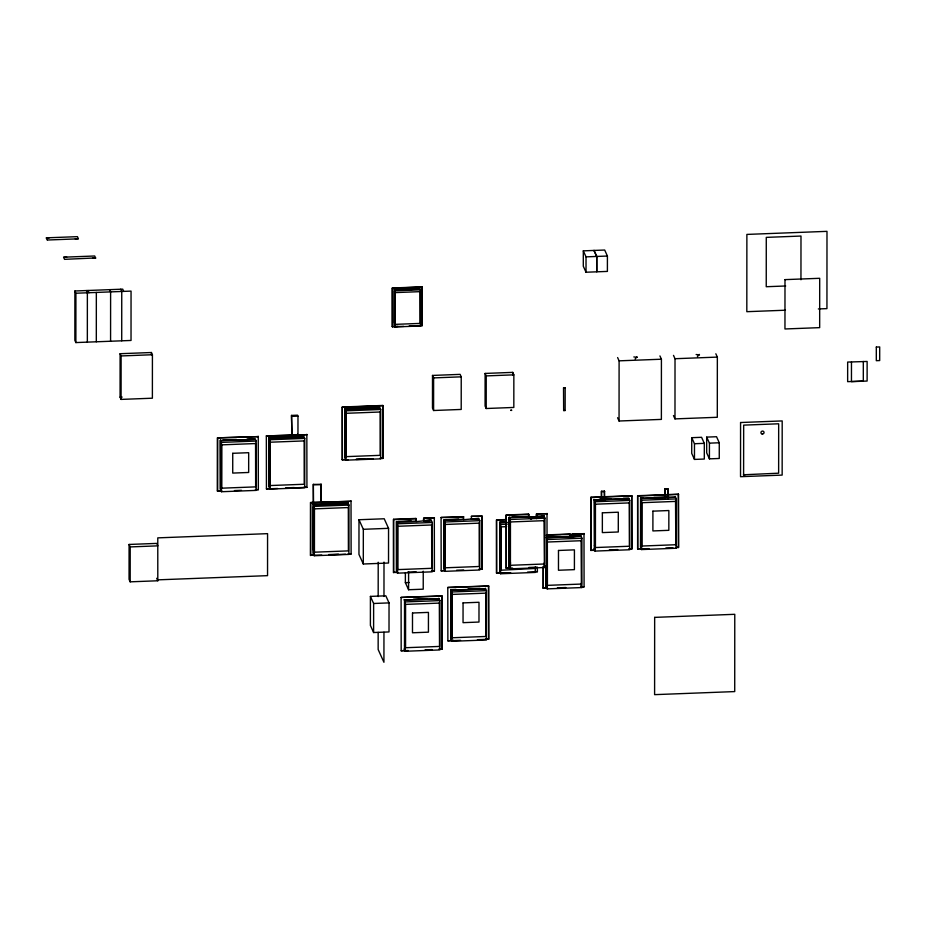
<?xml version="1.0" encoding="UTF-8"?>
<svg xmlns="http://www.w3.org/2000/svg" width="926" height="926" viewBox="0 0 926 926"><rect width="100%" height="100%" fill="white"/><g stroke="black" fill="none" stroke-linecap="round" stroke-linejoin="round"><path stroke-width="1.39" d="M74.89 290.995L74.856 340.34L75.874 342.574L131.029 340.455L131.052 291.1L75.909 293.229L74.89 290.995L122.707 289.155L123.714 291.389M75.874 342.574L75.909 293.229M87.345 342.134L87.368 292.778M96.316 341.787L96.339 292.431M110.576 341.243L110.611 291.898L109.592 289.664M120.079 397.173L120.102 353.709L151.401 352.517L152.42 354.739L152.385 398.203L121.086 399.407L120.079 397.173L122.163 397.092M121.086 399.407L121.109 355.943L120.102 353.709M121.723 340.814L121.746 291.459L120.727 289.225M129.084 544.453L130.207 546.919L157.825 545.854L156.702 543.4L129.084 544.453L129.061 579.375L130.184 581.829L157.802 580.776L157.779 537.867L267.568 533.654L267.545 575.648L157.756 579.85M130.184 581.829L130.207 546.919M151.401 354.681L151.401 352.517M221.777 491.069L217.425 490.954L217.46 437.871L258.377 436.597L217.46 437.871M217.564 491.231L217.587 438.16M220.504 440.429L220.596 489.113L220.504 440.429L254.916 439.399L220.631 440.707M221.43 491.718L220.353 489.345L220.388 440L221.464 442.373L221.441 491.729L256.143 490.398L256.178 441.054L255.09 438.669L247.092 438.982M255.564 443.322L255.645 486.879L221.673 488.187L221.708 444.85L220.701 442.628M255.53 489.773L258.342 489.669L258.25 436.308M277.603 488.477L266.433 488.905L266.341 435.926L306.969 434.653L266.341 435.926M268.957 437.361L268.934 486.706L269.998 489.078L304.712 487.759L304.747 438.415L303.67 436.03L268.957 437.361L270.033 439.734L270.01 489.09M269.362 438.449L269.454 486.81L269.362 438.449L303.531 437.431L269.489 438.739M304.145 440.683L304.214 484.252L270.253 485.548L270.276 442.211L269.269 439.989M291.516 415.415L291.933 435.336L297.964 435.104L297.975 416.133L297.547 415.184L291.516 415.415L291.933 435.336M285.984 488.164L306.934 487.354L306.842 434.375M321.785 555.125L310.488 555.276L310.523 502.563L351.151 501.29L310.523 502.563M310.615 555.554L310.65 502.853M313.138 504.01L314.215 506.372L314.192 555.739L348.894 554.408L348.928 505.064L347.852 502.679L313.138 504.01L313.115 553.354L314.192 555.716M313.324 503.512L313.335 484.367L321.276 484.495L321.264 502.274M313.52 503.941L313.335 484.367M313.544 505.098L347.713 504.08L313.544 505.098L313.509 553.169M314.435 552.197L314.458 508.86L313.451 506.638L313.428 549.975L314.435 552.197L348.396 550.889L348.326 507.332M321.067 501.846L321.079 484.066M347.968 459.782L342.25 459.713L342.284 407.012L382.785 405.461L382.878 458.439L380.088 458.555M342.377 460.002L342.284 407.012M344.912 408.459L345.988 410.82L345.965 460.176L380.667 458.845L380.702 409.5L379.614 407.127L344.912 408.459L344.877 457.803L345.954 460.164M346.197 456.634L346.231 413.297L345.224 411.086L345.19 454.423L346.197 456.634L380.169 455.337L380.088 411.781M347.852 505.422L347.852 502.679M348.326 554.107L351.116 554.003L351.023 501.012M358.987 519.729L358.964 554.431L363.305 564.003L388.526 563.031L388.55 528.329L384.209 518.768L358.987 519.729L363.328 529.302L363.305 564.003M370.412 596.402L370.4 625.444L373.606 632.527L389.013 631.937L389.036 602.895L385.818 595.812L370.412 596.402L373.629 603.486L373.606 632.527M378.155 632.354L378.155 649.52L383.931 662.275L383.954 632.226M378.178 596.575L378.202 562.232M382.878 458.439L382.785 405.461M383.977 596.46L384.001 562.117M403.713 326.392L392.311 326.623L392.335 287.998L422.024 286.852L422.094 325.686L409.373 326.172M392.404 326.82L392.335 287.998M397.844 572.5L393.504 572.384L393.538 519.312L415.901 518.444L416.017 521.396L396.571 521.859L416.017 521.396M393.631 572.662L393.538 519.312M394.268 289.051L394.245 325.211L395.032 326.947L420.462 325.987L420.485 289.815L419.698 288.079L394.268 289.051L395.055 290.787L395.032 326.959M395.205 324.366L395.228 292.604L394.488 290.972L394.464 322.734L395.205 324.366L420.103 323.405L419.976 291.32M396.571 521.859L396.675 570.543L396.698 522.137M397.509 573.159L397.543 523.815L396.455 521.431L396.432 570.775L397.497 573.148L432.21 571.828L432.245 522.484L431.169 520.099L416.249 521.604L415.832 520.69M431.643 524.753L431.713 568.309L397.752 569.617L397.775 526.281L396.768 524.058M408.216 650.515L401.178 650.781L401.085 597.42L441.864 595.858L441.957 649.219L439.144 649.323M404.535 599.955L438.959 598.925L404.535 599.955L404.512 648.362M438.82 598.219L439.896 600.58L439.862 649.936L405.16 651.267L405.194 601.923L404.106 599.55M423.24 571.203L423.228 589.179L408.586 589.735L405.368 582.662L405.38 572.974M439.341 602.641L439.514 646.429L405.553 647.725L405.576 604.389L404.569 602.166M408.586 589.735L408.597 571.759M415.89 521.118L415.901 518.444M422.094 325.686L422.024 286.852M423.795 520.817C441.864 517.877 420.578 525.76 423.795 518.143L434.444 518.028L423.795 518.143M423.923 521.095L423.923 518.433M432.5 375.435L432.477 408.042L433.6 410.507L461.206 409.442L461.229 376.836L460.118 374.37L432.5 375.435L433.611 377.901L433.6 410.507M431.597 571.203L434.41 571.099L434.317 517.738M445.383 570.671L441.17 570.833L441.077 517.484L463.613 516.905L441.077 517.484M441.957 649.219L441.864 595.858M445.07 521.986L479.784 520.655L479.749 569.999L445.047 571.33L445.07 521.986L443.994 519.613M479.182 522.935L479.251 566.492L445.279 567.8L445.313 524.463L444.306 522.241M460.535 640.329L447.871 640.815L447.779 587.466L488.569 585.892L488.662 639.253L477.411 639.681M456.043 589.376L450.707 589.584L450.673 638.928L451.749 641.301L486.463 639.982L486.497 590.638L485.409 588.253M450.95 590.29L485.236 588.982L450.823 590.012L450.788 638.419M451.749 641.313L451.784 591.969L450.707 589.584M485.687 592.466L485.953 636.475L451.992 637.771L452.015 594.434L451.008 592.212M463.486 516.627L463.602 519.579L444.237 520.319L444.202 568.726L444.11 520.03L463.475 519.289M479.136 569.386L481.948 569.27L481.983 516.199L471.38 516.326L471.508 519.266L478.522 519L471.38 518.988M481.948 569.27L481.856 515.921M485.108 373.433L485.085 406.051L486.208 408.505L513.826 407.452L513.849 374.845L512.726 372.379L485.108 373.433L486.231 375.898L486.208 408.505M488.662 639.253L488.569 585.892M510.689 572.731L496.498 572.986L496.533 519.914L506.522 519.532M496.625 573.263L496.533 519.914M499.982 522.449L500.086 571.134L499.982 522.449L506.626 522.195M535.321 566.943L535.309 572.43L500.607 573.761L500.642 524.417L499.554 522.033L505.11 521.824M534.765 568.471L501.001 570.208L501.024 526.871L500.017 524.648M512.622 568.101L506.175 568.055L506.209 514.983L528.619 514.127L528.746 517.078L509.254 517.541L528.746 517.078M506.302 568.344L506.209 514.983M510.18 568.842L509.103 566.457L509.138 517.113L510.214 519.486L510.18 568.842L544.893 567.511L544.928 518.155L543.84 515.782L542.208 515.84M510.654 566.168L509.219 565.936L509.254 517.541M509.346 566.226L509.381 517.819M544.013 519.764L544.384 563.992L510.423 565.3L510.446 521.963L509.439 519.741L510.689 519.694M512.726 375.215L512.726 372.379M528.619 516.789L528.619 514.127M536.524 516.488C554.466 513.583 533.307 521.419 536.524 513.826L547.127 513.698L536.524 513.826M536.652 516.777L536.652 514.104M527.565 572.083L537.404 571.701L537.288 567.117L528.804 567.476M547.521 588.241L543.18 588.114L543.192 566.596M543.307 588.404L543.319 566.886M543.666 517.784L543.539 516.222M543.84 516.789L543.84 515.782M546.12 565.948L546.097 586.517L547.173 588.878L581.887 587.559L581.922 538.214L580.845 535.841L569.733 536.964L569.617 534.036L547.382 534.881M546.294 586.934L546.236 566.064M546.421 565.798L546.224 585.996M544.28 566.886L547.092 566.781L547 513.421M547.185 588.89L547.208 539.545L581.922 538.214M581.111 540.043L581.389 584.051L547.416 585.359L547.347 541.791M563.911 410.322L565.138 410.484L565.173 387.878L564.339 387.716L563.529 387.878L563.656 410.554M572.592 536.582L572.592 533.92L584.121 533.758L546.155 535.216M572.719 536.848L572.592 533.92M583.311 250.853L583.299 266.225L586.019 272.232L607.398 271.411L607.41 256.039L604.69 250.032L583.311 250.853L586.031 256.861L586.019 272.232M581.273 586.945L584.086 586.829L583.993 533.48M595.256 550.438L590.915 550.31L590.95 497.239L631.729 495.676L631.821 549.037L629.009 549.141M591.043 550.6L590.95 497.239M594.399 499.774L594.504 548.458L594.399 499.774L628.812 498.744L594.527 500.063M595.059 501.742L629.761 500.41L629.726 549.755L595.024 551.086L595.059 501.742L593.971 499.369M629.205 502.459L629.379 546.236L595.418 547.544L595.441 504.207L594.434 501.985M601.449 500.839L601.46 491.266L604.435 491.15L604.62 501.14M601.634 501.255L601.46 491.266M604.423 500.723L604.435 491.15M659.937 355.931L661.419 359.219L661.384 419.397L619.054 421.006L619.1 360.839L617.607 357.563M631.821 549.037L631.729 495.676M648.987 548.643L637.609 548.794L637.644 495.723L678.422 494.16L678.515 547.509L675.702 547.625M637.736 549.083L637.644 495.723M643.234 497.748L640.56 497.852L640.526 547.197L641.602 549.558L676.316 548.238L676.35 498.894L675.274 496.521M641.614 549.569L641.637 500.225L640.56 497.852M675.54 500.735L675.818 544.731L641.845 546.039L641.88 502.702L640.873 500.48M664.822 498.408L664.822 488.835L667.808 488.72L667.993 498.709M665.007 498.825L664.822 488.835M667.796 498.292L667.808 488.72M715.833 353.767L717.349 357.1L717.303 417.279L674.985 418.888L675.019 358.721L673.503 355.387M678.515 547.509L678.422 494.16M691.734 437.685L691.722 453.381L694.465 459.423L704.304 459.053L704.316 443.346L701.572 437.303L691.734 437.685L694.477 443.728L694.465 459.423M706.688 437.107L706.677 452.814L709.42 458.856L719.259 458.474L719.27 442.767L716.539 436.725L706.688 437.107L709.432 443.149L709.42 458.856M800.955 279.756L800.99 236.049L766.277 237.38L766.242 286.724L785.676 285.984M851.469 362.054L851.457 381.651L867.118 381.049L867.13 361.453L847.66 362.066L847.649 381.662L863.31 381.061L863.321 361.464M565.138 387.936L563.61 387.994M744.886 474.783L743.381 474.783L778.639 473.186L778.673 423.784L743.671 425.127L743.601 474.633M635.109 359.022L636.961 356.823M697.417 356.614L699.269 354.403M563.552 387.855L564.351 388.087M531.142 518.849L537.717 516.014M565.091 410.519L563.598 410.554M743.902 474.575L744.955 474.644M511.603 410.415L510.805 410.426M510.782 410.114L511.615 410.102M49.414 237.739L46.393 238.075M47.284 240.019L78.397 238.827L77.414 236.651L46.3 237.843L47.18 239.788M66.695 257.069L63.686 257.405M586.031 256.861L607.41 256.039M392.439 288.206L422.117 287.06M394.65 290.058L419.594 289.097L394.557 289.85L394.534 325.072M395.055 290.799L420.485 289.815M395.228 292.604L420.115 291.655M785.445 310.21L746.819 311.692L746.877 234.417L826.987 231.35L826.941 308.624L818.352 308.948M392.311 326.623L397.972 326.403M409.28 325.964L422.001 325.477M121.109 355.943L152.42 354.739M637.192 357.332L633.835 356.938M699.5 354.913L696.144 354.519M619.1 360.839L661.419 359.219M675.019 358.721L717.349 357.1M433.611 377.901L461.229 376.836M486.231 375.898L513.849 374.845M342.412 407.29L382.913 405.738M345.988 410.831L380.702 409.5M346.231 413.297L380.192 412.001M291.945 416.364L297.975 416.133M223.062 439.896L236.408 439.387M270.045 439.746L304.747 438.415M221.464 442.385L256.178 441.054M270.276 442.211L304.249 440.915M221.708 444.85L255.669 443.542M694.477 443.728L704.316 443.346M709.432 443.149L719.27 442.767M342.25 459.713L346.44 459.551M356.221 459.18L364.601 458.856M379.961 458.266L382.751 458.162M356.348 459.458L373.109 458.821M313.532 484.784L321.276 484.495M270.496 488.465L266.433 488.905M285.856 487.875L294.236 487.551M304.017 487.18L306.934 487.354M217.425 490.954L221.65 490.792M255.402 489.495L258.342 489.669M234.428 490.583L241.466 490.317M601.645 491.683L604.632 491.567M665.018 489.252L667.993 489.136M314.227 506.395L348.928 505.064M591.077 497.528L631.856 495.966M637.771 496.012L678.55 494.438M314.458 508.86L348.431 507.552M599.319 499.16L611.334 498.697M623.337 498.234L628.685 498.038L629.761 500.399M653.906 497.343L668.595 496.776M640.676 498.281L675.089 497.239L640.804 498.558L640.642 546.676M641.637 500.225L676.35 498.894M595.441 504.207L629.414 502.899M641.88 502.702L675.841 501.394M393.666 519.59L416.029 518.734M481.983 516.199L471.38 516.326M506.337 515.273L528.746 514.405M397.798 521.384L411.144 520.863M445.325 519.555L458.683 519.046M512.101 516.997L514.069 516.916M515.041 516.882L516.014 516.847M516.974 516.812L528.561 516.361L536.848 517.831L534.452 516.997M528.63 518.016L528.561 516.361L528.943 517.217L536.848 516.916L536.467 516.06L536.571 518.664M397.543 523.815L432.245 522.484M510.214 519.486L544.928 518.155M496.66 520.192L506.499 519.81M397.775 526.281L431.736 524.973M445.313 524.463L479.274 523.155M510.446 521.963L544.419 520.655M500.109 522.727L507.251 522.449M363.328 529.302L388.55 528.329M500.642 524.417L507.309 524.162M501.024 526.871L506.684 526.663M547.463 537.115L560.82 536.605M546.201 537.3L569.617 536.409M572.592 536.293L580.903 535.969M546.247 537.589L581.03 536.258M546.375 537.879L580.533 536.281M547.451 542.023L581.412 540.715M310.488 555.276L314.678 555.114M328.637 554.57L338.418 554.199M348.199 553.829L351.116 554.003M328.765 554.859L345.525 554.211M590.915 550.31L595.129 550.148M628.881 548.863L631.694 548.748M609.32 549.894L617.758 549.569M637.609 548.794L641.822 548.632M675.575 547.335L678.388 547.231M665.863 547.995L672.889 547.729M510.654 563.031L509.416 563.077L510.423 565.3M509.219 565.936L510.527 565.89M509.103 566.457L510.18 566.411M393.504 572.384L397.717 572.222M431.47 570.925L434.41 571.099M445.256 570.393L441.17 570.833M479.008 569.096L481.821 568.992M506.175 568.055L510.539 567.893M544.152 566.608L547.092 566.781M407.695 572.118L416.133 571.793M456.634 570.242L463.671 569.976M496.498 572.986L503.524 572.719M534.464 571.527L537.404 571.701M405.368 582.662L409.361 582.5M488.696 586.181L447.779 587.466M468.058 588.924L480.073 588.461M546.166 586.656L547.162 586.609M543.18 588.114L547.393 587.952M581.146 586.656L584.086 586.829M451.784 591.969L486.497 590.638M557.371 587.86L565.809 587.535M452.015 594.434L485.988 593.138M441.991 596.147L401.085 597.42M413.459 599.191L426.805 598.671M405.194 601.923L439.896 600.592M373.629 603.486L389.036 602.895M405.576 604.389L439.549 603.092M453.37 640.317L447.871 640.815M485.722 639.079L488.534 638.975M405.275 650.341L401.178 650.781M439.017 649.045L441.829 648.929M425.092 649.867L432.118 649.589M75.284 238.931L78.305 238.607M92.565 258.273L95.679 258.157L94.695 255.993L63.581 257.185L64.565 259.349L95.586 257.937M572.719 536.559L569.617 534.036M528.943 517.217L530.922 519.208M673.468 415.554L674.985 418.899M594.029 250.448L596.761 256.456L596.749 271.827L596.691 256.456L593.96 250.448M675.517 544.071L675.818 544.731M617.573 417.73L619.066 421.017M640.838 543.817L641.845 546.039M594.411 545.321L595.418 547.544M593.948 548.713L595.013 551.074M581.088 583.392L581.389 584.051M580.81 585.186L581.887 587.547M543.99 563.101L544.384 563.992M543.805 565.126L544.893 567.511M546.409 583.137L547.416 585.359M479.772 520.644L478.707 518.282L463.799 519.706L463.417 518.861M499.994 567.985L501.001 570.208M499.519 571.377L500.596 573.75M485.652 635.803L485.953 636.475M444.272 565.578L445.279 567.8M443.959 568.958L445.036 571.319M450.985 635.549L451.992 637.771M396.733 567.395L397.752 569.617M404.546 645.503L405.553 647.725M404.083 648.894L405.148 651.256M297.535 434.155L297.964 435.104M269.246 483.326L270.253 485.548M220.666 485.965L221.673 488.187M87.993 290.475L89.012 292.72M86.349 290.532L87.368 292.79M156.679 578.31L157.802 580.776M232.739 453.3L232.727 473.082L248.666 472.468L248.677 452.698L232.739 453.3M345.305 409.547L345.398 457.895L345.433 409.824L379.486 408.516L345.305 409.547M412.498 613L412.487 632.782L428.425 632.169L428.437 612.387L412.498 613M463.058 602.895L463.046 622.666L478.985 622.052L478.997 602.282L463.058 602.895M558.482 550.472L558.471 570.254L574.409 569.64L574.421 549.859L558.482 550.472M569.733 534.302L569.733 536.964L572.569 536.721L569.733 534.302M602.363 512.819L602.351 532.6L618.29 531.987L618.302 512.205L602.363 512.819M652.911 511.152L652.899 530.934L668.838 530.32L668.85 510.539L652.911 511.152M654.659 617.376L654.601 694.65L734.723 691.583L734.769 614.308L654.659 617.376M740.568 422.522L740.534 476.693L782.157 475.096L782.192 420.925L740.568 422.522M784.993 279.629L784.959 328.973L819.672 327.642L819.695 278.298L784.993 279.629M876.309 347.076L876.309 360.689L879.688 360.561L879.7 346.949L876.309 347.076M762.225 434.051A1.563 1.482 -24.4 0 0 763.938 431.991A1.563 1.482 -24.4 0 0 761.288 431.666A1.563 1.482 -24.4 0 0 762.225 434.051"/></g></svg>
